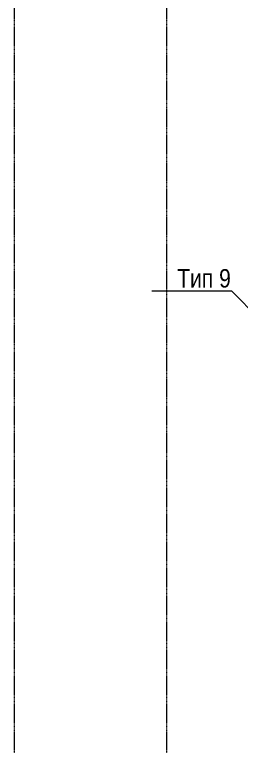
# Model space of a CAD drawing. Header units: millimetres. Extents: x -65509 to 912790, y 446 to 713294.
# Drawn here: x 230695 to 235616, y 131500 to 147375 of the extents above; entities that cross this region are included whole.
import ezdxf
from ezdxf import colors
from ezdxf.entities.mleader import LeaderData, LeaderLine
from ezdxf.math import Vec2, Vec3

# ---------------------------------------------------------------- set-up
doc = ezdxf.new("R2010")
doc.units = ezdxf.units.MM
doc.linetypes.add('CENTER2', pattern=[28.575, 19.05, -3.175, 3.175, -3.175])
doc.layers.add('Размеры зашивки ГКЛ', color=250, linetype='Continuous', lineweight=0)
doc.layers.add('РД_Оси_100', color=250, linetype='Continuous', lineweight=0)
doc.styles.add('style1', font='ARIALN.TTF')

# ---------------------------------------------------------------- blocks, each defined once
blk = doc.blocks.new('СОШ_2200_АР_ОСИ_М100_28.05.24')
at = {"layer": 'РД_Оси_100', "linetype": 'CENTER2'}
for p, q in [((88500, -6155), (88500, 139938.679)), ((91800, -6155), (91800, 139938.679))]:
    blk.add_line(p, q, dxfattribs=at)

msp = doc.modelspace()

# ---------------------------------------------------------------- block references
at = {"layer": 'РД_Оси_100'}
msp.add_blockref('СОШ_2200_АР_ОСИ_М100_28.05.24', (142195.157, 127275.073), dxfattribs=at)

# ---------------------------------------------------------------- leaders
at = {"layer": 'Размеры зашивки ГКЛ'}
ml = msp.add_multileader_mtext('Standard', dxfattribs=at)
ml.set_content('\\pxsm1;Тип 9  ', color=(0, 0, 138), style='style1')
ml.set_leader_properties(color=256, linetype='ByLayer', lineweight=9)
ml.build(insert=Vec2(0, 0))
ml.multileader.update_dxf_attribs({"has_dogleg": 0, "text_left_attachment_type": 6, "text_right_attachment_type": 6, "text_bottom_attachment_type": 10, "dogleg_length": 25, "arrow_head_size": 400})
ctx = ml.context
ctx.base_point, ctx.char_height, ctx.arrow_head_size, ctx.landing_gap_size, ctx.plane_origin = Vec3(234171.469, 141374.073), 400, 400, 50, Vec3(223534.953, 146818.086)
ctx.left_attachment, ctx.right_attachment, ctx.top_attachment = 6, 6, 10
notes = []
notes.append((ctx, [(1, (1, 1, 0), (235430.984, 141374.073), (-1, 0), 25, [(1, [(236917.424, 139847.521)], 0, [])])]))
ctx.mtext.insert, ctx.mtext.width, ctx.mtext.defined_height, ctx.mtext.line_spacing_factor, ctx.mtext.flow_direction = Vec3(234221.469, 141854.073), 1668.44707, 600, 0.3, 5
for ctx, leaders in notes:
    for number, flags, end, landing, length, lines in leaders:
        leader = LeaderData()
        leader.index, (leader.has_last_leader_line, leader.has_dogleg_vector, leader.attachment_direction) = number, flags
        leader.last_leader_point, leader.dogleg_vector, leader.dogleg_length = Vec3(end), Vec3(landing), length
        for number, points, colour, breaks in lines:
            line = LeaderLine()
            line.index, line.vertices, line.color, line.breaks = number, Vec3.list(points), colors.encode_raw_color(colour), breaks
            leader.lines.append(line)
        ctx.leaders.append(leader)

doc.saveas('drawing.dxf')
